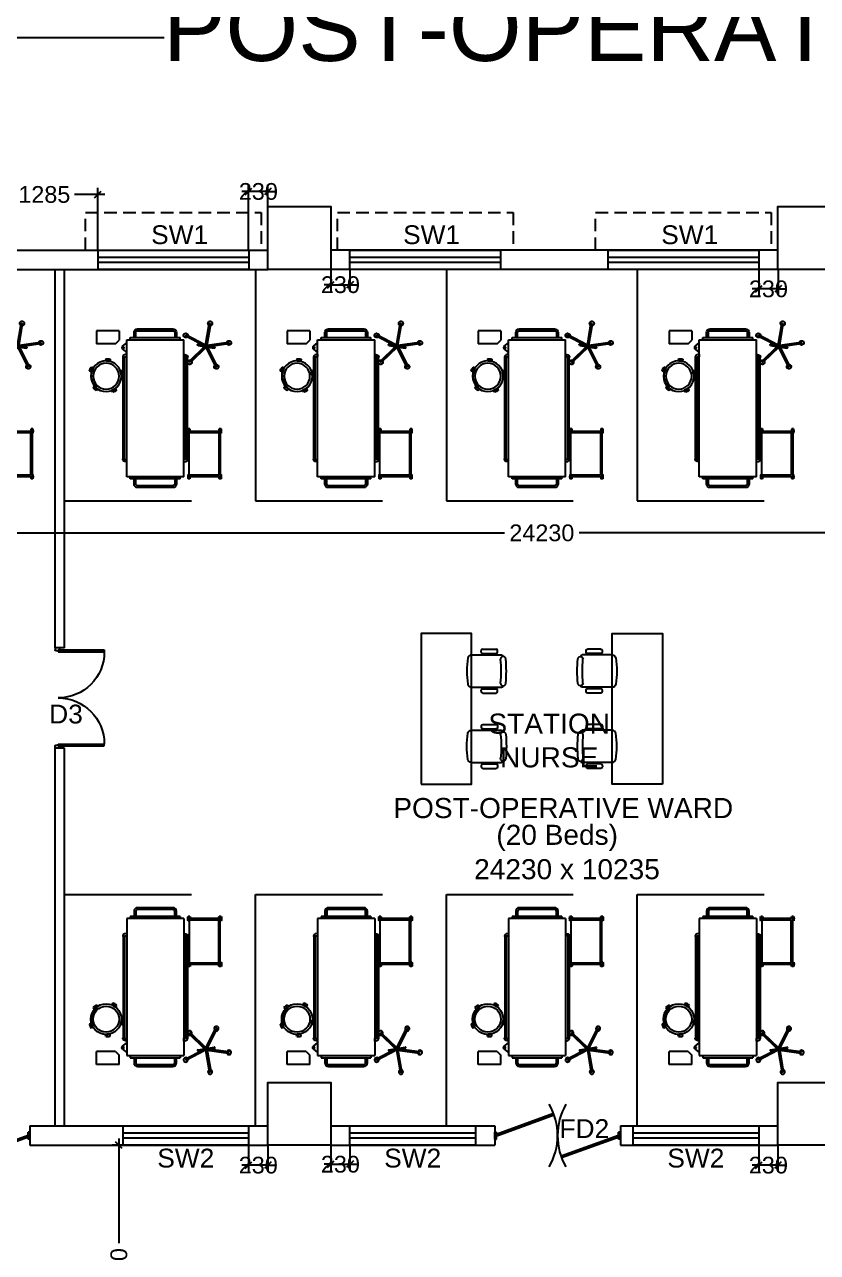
# Model space of a CAD drawing. Extents: x 7897917 to 8423973, y -6487334 to -6173396.
# Drawn here: x 8007034 to 8016507, y -6431390 to -6416719 of the extents above; entities that cross this region are included whole.
import ezdxf
from ezdxf.enums import TextEntityAlignment as Align

# ---------------------------------------------------------------- set-up
doc = ezdxf.new("R2010")
doc.units = 0
doc.header["$LTSCALE"] = 600
doc.header["$MEASUREMENT"] = 0
doc.header["$PDMODE"] = 35
doc.linetypes.add('HIDDEN', pattern=[0.375, 0.25, -0.125])
doc.layers.get('0').update_dxf_attribs({"linetype": 'CONTINUOUS'})
doc.layers.get('Defpoints').update_dxf_attribs({"linetype": 'CONTINUOUS'})
for name, color, linetype in [('Beds', 33, 'CONTINUOUS'), ('chajja', 7, 'CONTINUOUS'), ('DIM-TEXT', 8, 'CONTINUOUS'), ('DOOR', 32, 'CONTINUOUS'), ('Fire Door', 10, 'CONTINUOUS'), ('FURN', 32, 'CONTINUOUS'), ('furniture', 33, 'CONTINUOUS'), ('joinery', 7, 'CONTINUOUS'), ('LA-column', 3, 'CONTINUOUS'), ('LOADING', 140, 'CONTINUOUS'), ('PARTI', 21, 'CONTINUOUS'), ('Room Dim', 1, 'CONTINUOUS'), ('TEXT', 6, 'CONTINUOUS'), ('Walls', 7, 'CONTINUOUS'), ('WIN', 151, 'CONTINUOUS'), ('Working Dim', 5, 'CONTINUOUS')]:
    doc.layers.add(name, color=color, linetype=linetype)
doc.styles.add('ari', font='arial.ttf')
doc.styles.add('ARIAL', font='arial.ttf')
doc.styles.add('RT', font='romant.shx')
doc.linetypes.add('ZIGZAG', pattern='A,0.0001,-0.2,[131,ltypeshp.shx,S=0.2,R=0,X=-0.2,Y=0],-0.4,[131,ltypeshp.shx,S=0.2,R=180,X=0.2,Y=0],-0.2', length=0.8001)
doc.dimstyles.new('int. dim', dxfattribs={"dimtxt": 450, "dimasz": 80, "dimexe": 80, "dimexo": 0, "dimgap": 70, "dimtad": 0, "dimdec": 0, "dimzin": 12, "dimdsep": 46, "dimtxsty": 'ari', "dimblk": 'OBLIQUE', "dimcen": 2, "dimdle": 80, "dimclrd": 256, "dimclre": 256, "dimclrt": 6, "dimadec": 0, "dimazin": 0, "dimtfac": 1, "dimtdec": 0, "dimtix": 1, "dimtmove": 2, "dimatfit": 3, "dimfxl": 1, "dimtolj": 1, "dimtzin": 0, "dimlwd": -1, "dimlwe": -1, "dimarcsym": 0})
doc.dimstyles.new('TEXT', dxfattribs={"dimscale": 0, "dimtxt": 600, "dimasz": 300, "dimexe": 300, "dimexo": 30, "dimgap": 50, "dimtad": 0, "dimdec": 0, "dimzin": 0, "dimdsep": 46, "dimtxsty": 'RT', "dimblk": 'OBLIQUE', "dimcen": 0.09, "dimdle": 300, "dimclrd": 256, "dimclre": 256, "dimclrt": 170, "dimadec": 0, "dimazin": 0, "dimtfac": 1, "dimtdec": 0, "dimtofl": 0, "dimtmove": 2, "dimatfit": 3, "dimfxl": 1, "dimfrac": 2, "dimtolj": 1, "dimtzin": 0, "dimlwd": -1, "dimlwe": -1, "dimarcsym": 0})

# ---------------------------------------------------------------- blocks, each defined once
blk = doc.blocks.new('_Oblique')
at = {"color": 0, "linetype": 'ByBlock', "lineweight": -2}
blk.add_line((-0.5, -0.5), (0.5, 0.5), dxfattribs=at)
blk = doc.blocks.new('*D875')
at = {"layer": 'Defpoints', "color": 0, "linetype": 'Continuous', "transparency": 16777216}
for p in [(8038814, -6413785, -10), (7997754, -6413865, 1), (8038814, -6415234)]:
    blk.add_point(p, dxfattribs=at)
at = {"layer": 'DIM-TEXT', "transparency": 16777216}
for p, q in [((8038814, -6413785), (8038814, -6415534)), ((7997754, -6413865), (7997754, -6415534)), ((7997454, -6415234), (8012003, -6415234)), ((8039114, -6415234), (8024565, -6415234))]:
    blk.add_line(p, q, dxfattribs=at)
at = {"layer": 'DIM-TEXT', "linetype": 'Continuous', "transparency": 16777216, "xscale": 300, "yscale": 300, "zscale": 300, "rotation": 180}
blk.add_blockref('_Oblique', (7997754, -6415234), dxfattribs=at)
at = {"layer": 'DIM-TEXT', "linetype": 'Continuous', "transparency": 16777216, "xscale": 300, "yscale": 300, "zscale": 300}
blk.add_blockref('_Oblique', (8038814, -6415234), dxfattribs=at)
at = {"layer": 'DIM-TEXT', "color": 170, "linetype": 'Continuous', "transparency": 16777216, "insert": (8018284, -6415234), "char_height": 750, "attachment_point": 5, "style": 'ari'}
blk.add_mtext('\\A1;{\\H1.067x;DEPT. OF ANESTHESIA}', dxfattribs=at)
blk = doc.blocks.new('A$C3F1C328A')
at = {"layer": 'furniture'}
for p, q in [((355, 204), (-2, 204)), ((44, 238), (44, 257)), ((221, 274), (61, 274)), ((221, 221), (61, 221)), ((172, 204), (172, 221)), ((196, 204), (196, 221)), ((238, 238), (238, 257)), ((355, -182), (-2, -182)), ((44, -234), (44, -216)), ((221, -199), (61, -199)), ((221, -251), (61, -251)), ((172, -199), (172, -182)), ((196, -199), (196, -182)), ((238, -234), (238, -216))]:
    blk.add_line(p, q, dxfattribs=at)
at = {"layer": 'furniture', "extrusion": (0, 0, -1)}
for centre, major_axis, start_param, end_param in [((1541, 11), (1599, -105), 2.986471, 3.166131), ((-24, 155), (21.7, -21.7), 2.356194, 5.497787), ((-2, 182), (-15.5, -15.5), 0.934239, 2.356194), ((1555, 11), (11, -1555), 1.485446, 1.670638), ((61, 257), (-12.1, -12.1), 0.785398, 2.356194), ((61, 238), (12.1, -12.1), 0.785398, 2.356194), ((221, 257), (12.1, -12.1), 3.926991, 5.497787), ((221, 238), (-12.1, -12.1), 3.926991, 5.497787), ((355, 160), (-12.6, -41.9), 2.848497, 4.251168), ((-525, 11), (9, -936), 4.553487, 4.889738), ((-24, -133), (21.7, -21.7), 5.497787, 8.63938), ((355, -138), (0.5, -43.8), -1.391051, 0.011619), ((-2, -160), (15.5, -15.5), 0.785398, 2.207354), ((61, -216), (-12.1, -12.1), 0.785398, 2.356194), ((61, -234), (12.1, -12.1), 0.785398, 2.356194), ((221, -216), (12.1, -12.1), 3.926991, 5.497787), ((221, -234), (-12.1, -12.1), 3.926991, 5.497787)]:
    blk.add_ellipse(centre, major_axis=major_axis, ratio=1, start_param=start_param, end_param=end_param, dxfattribs=at)
blk = doc.blocks.new('*D2230')
at = {"layer": 'Defpoints', "color": 0, "transparency": 16777216}
for p in [(8008820, -6430109, 13), (8008161, -6433189), (8008820, -6433189, 13)]:
    blk.add_point(p, dxfattribs=at)
at = {"layer": 'Working Dim', "transparency": 16777216}
for p, q in [((8008820, -6430109), (8008081, -6430109)), ((8008161, -6430029), (8008161, -6431281)), ((8008161, -6433269), (8008161, -6432017)), ((8008820, -6433189), (8008081, -6433189))]:
    blk.add_line(p, q, dxfattribs=at)
at = {"layer": 'Working Dim', "transparency": 16777216, "xscale": 80, "yscale": 80, "zscale": 80}
for p, rotation in [((8008161, -6430109), 90), ((8008161, -6433189), 270)]:
    blk.add_blockref('_Oblique', p, dxfattribs=dict(at, rotation=rotation))
at = {"layer": 'Working Dim', "color": 6, "transparency": 16777216, "insert": (8008161, -6431649), "char_height": 200, "attachment_point": 5, "rotation": 90, "style": 'ari'}
blk.add_mtext('\\A1;3080', dxfattribs=at)
blk = doc.blocks.new('*D2234')
at = {"layer": 'Defpoints', "color": 0, "transparency": 16777216}
for p in [(8001099, -6422230, 13), (8025329, -6422564, 22), (8001099, -6422793)]:
    blk.add_point(p, dxfattribs=at)
at = {"layer": 'Working Dim', "transparency": 16777216}
for p, q in [((8001099, -6422230), (8001099, -6422873)), ((8025329, -6422564), (8025329, -6422873)), ((8001019, -6422793), (8012766, -6422793)), ((8025409, -6422793), (8013662, -6422793))]:
    blk.add_line(p, q, dxfattribs=at)
at = {"layer": 'Working Dim', "transparency": 16777216, "xscale": 80, "yscale": 80, "zscale": 80, "rotation": 180}
blk.add_blockref('_Oblique', (8001099, -6422793), dxfattribs=at)
at = {"layer": 'Working Dim', "transparency": 16777216, "xscale": 80, "yscale": 80, "zscale": 80}
blk.add_blockref('_Oblique', (8025329, -6422793), dxfattribs=at)
at = {"layer": 'Working Dim', "color": 6, "transparency": 16777216, "insert": (8013214, -6422793), "char_height": 200, "attachment_point": 5, "style": 'ari'}
blk.add_mtext('\\A1;24230', dxfattribs=at)
blk = doc.blocks.new('*D2248')
at = {"layer": 'Defpoints', "color": 0, "transparency": 16777216}
for p in [(8009711, -6418714), (8009942, -6418894, 3), (8009711, -6419414)]:
    blk.add_point(p, dxfattribs=at)
at = {"layer": 'Working Dim', "transparency": 16777216}
for p, q in [((8009711, -6419414), (8009711, -6418634)), ((8009942, -6418894), (8009942, -6418634)), ((8009711, -6418714), (8009631, -6418714)), ((8009942, -6418714), (8009711, -6418714)), ((8009942, -6418714), (8010022, -6418714))]:
    blk.add_line(p, q, dxfattribs=at)
at = {"layer": 'Working Dim', "transparency": 16777216, "xscale": 80, "yscale": 80, "zscale": 80}
blk.add_blockref('_Oblique', (8009711, -6418714), dxfattribs=at)
at = {"layer": 'Working Dim', "transparency": 16777216, "xscale": 80, "yscale": 80, "zscale": 80, "rotation": 180}
blk.add_blockref('_Oblique', (8009942, -6418714), dxfattribs=at)
at = {"layer": 'Working Dim', "color": 6, "transparency": 16777216, "insert": (8009827, -6418714), "char_height": 200, "attachment_point": 5, "style": 'ari'}
blk.add_mtext('\\A1;230', dxfattribs=at)
blk = doc.blocks.new('*D2250')
at = {"layer": 'Defpoints', "color": 0, "transparency": 16777216}
for p in [(8007911, -6418750), (8006628, -6419414), (8007911, -6419414)]:
    blk.add_point(p, dxfattribs=at)
at = {"layer": 'Working Dim', "transparency": 16777216}
for p, q in [((8006628, -6419414), (8006628, -6418670)), ((8007911, -6419414), (8007911, -6418670)), ((8006548, -6418750), (8006910, -6418750)), ((8007991, -6418750), (8007630, -6418750))]:
    blk.add_line(p, q, dxfattribs=at)
at = {"layer": 'Working Dim', "transparency": 16777216, "xscale": 80, "yscale": 80, "zscale": 80, "rotation": 180}
blk.add_blockref('_Oblique', (8006628, -6418750), dxfattribs=at)
at = {"layer": 'Working Dim', "transparency": 16777216, "xscale": 80, "yscale": 80, "zscale": 80}
blk.add_blockref('_Oblique', (8007911, -6418750), dxfattribs=at)
at = {"layer": 'Working Dim', "color": 6, "transparency": 16777216, "insert": (8007270, -6418750), "char_height": 200, "attachment_point": 5, "style": 'ari'}
blk.add_mtext('\\A1;1285', dxfattribs=at)
blk = doc.blocks.new('*D2251')
at = {"layer": 'Defpoints', "color": 0, "transparency": 16777216}
for p in [(8010692, -6419644), (8010922, -6419644), (8010922, -6419828)]:
    blk.add_point(p, dxfattribs=at)
at = {"layer": 'Working Dim', "transparency": 16777216}
for p, q in [((8010692, -6419644), (8010692, -6419908)), ((8010922, -6419644), (8010922, -6419908)), ((8010692, -6419828), (8010612, -6419828)), ((8010692, -6419828), (8010922, -6419828)), ((8010922, -6419828), (8011002, -6419828))]:
    blk.add_line(p, q, dxfattribs=at)
at = {"layer": 'Working Dim', "transparency": 16777216, "xscale": 80, "yscale": 80, "zscale": 80}
blk.add_blockref('_Oblique', (8010692, -6419828), dxfattribs=at)
at = {"layer": 'Working Dim', "transparency": 16777216, "xscale": 80, "yscale": 80, "zscale": 80, "rotation": 180}
blk.add_blockref('_Oblique', (8010922, -6419828), dxfattribs=at)
at = {"layer": 'Working Dim', "color": 6, "transparency": 16777216, "insert": (8010807, -6419828), "char_height": 200, "attachment_point": 5, "style": 'ari'}
blk.add_mtext('\\A1;230', dxfattribs=at)
blk = doc.blocks.new('*D2252')
at = {"layer": 'Defpoints', "color": 0, "transparency": 16777216}
for p in [(8015806, -6419644), (8016036, -6419644), (8015806, -6419878)]:
    blk.add_point(p, dxfattribs=at)
at = {"layer": 'Working Dim', "transparency": 16777216}
for p, q in [((8015806, -6419644), (8015806, -6419958)), ((8016036, -6419644), (8016036, -6419958)), ((8015806, -6419878), (8015726, -6419878)), ((8016036, -6419878), (8015806, -6419878)), ((8016036, -6419878), (8016116, -6419878))]:
    blk.add_line(p, q, dxfattribs=at)
at = {"layer": 'Working Dim', "transparency": 16777216, "xscale": 80, "yscale": 80, "zscale": 80}
blk.add_blockref('_Oblique', (8015806, -6419878), dxfattribs=at)
at = {"layer": 'Working Dim', "transparency": 16777216, "xscale": 80, "yscale": 80, "zscale": 80, "rotation": 180}
blk.add_blockref('_Oblique', (8016036, -6419878), dxfattribs=at)
at = {"layer": 'Working Dim', "color": 6, "transparency": 16777216, "insert": (8015921, -6419878), "char_height": 200, "attachment_point": 5, "style": 'ari'}
blk.add_mtext('\\A1;230', dxfattribs=at)
blk = doc.blocks.new('Z$W@#1275')
at = {"layer": 'DOOR'}
for p, q in [((73, 1500), (0, 1500)), ((0, 1500), (0, 1467)), ((73, 1467), (73, 1500)), ((0, 1467), (2, 1467)), ((11, 1456), (11, 1458)), ((11, 1456), (47, 1456)), ((47, 1467), (736, 1467)), ((47, 1467), (47, 1439)), ((47, 1456), (47, 1467)), ((47, 1467), (73, 1467)), ((47, 1439), (736, 1439)), ((736, 1467), (736, 1439)), ((0, 33), (2, 33)), ((0, 0), (0, 33)), ((73, 0), (0, 0)), ((11, 44), (11, 42)), ((11, 44), (47, 44)), ((47, 61), (736, 61)), ((47, 33), (47, 61)), ((47, 44), (47, 33)), ((47, 33), (736, 33)), ((47, 33), (73, 33)), ((73, 33), (73, 0)), ((736, 33), (736, 61))]:
    blk.add_line(p, q, dxfattribs=at)
for centre, start, end in [((11, 1467), 180, 270), ((11, 33), 90, 180)]:
    blk.add_arc(centre, 9.13, start, end, dxfattribs=at)
at = {"layer": 'DOOR', "color": 145}
for centre, start, end in [((47, 1439), 270, 0), ((47, 61), 0, 90)]:
    blk.add_arc(centre, 689, start, end, dxfattribs=at)
blk = doc.blocks.new('HF12177-P')
for p, q in [((-0.02, -0.007), (-0.189, 0.225)), ((0, 0), (-0.172, 0.237)), ((0, 0), (0.172, 0.237)), ((0.02, -0.007), (0.189, 0.225)), ((-0.063, -0.027), (-0.295, -0.102)), ((-0.01, -0.031), (-0.289, -0.121)), ((-0.12, -0.015), (-0.12, -0.019)), ((-0.112, -0.007), (0.112, -0.007)), ((-0.112, -0.027), (0.112, -0.027)), ((-0.1, -0.007), (-0.1, -0.027)), ((-0.01, -0.031), (-0.01, -0.324)), ((0.01, -0.031), (0.01, -0.324)), ((0.01, -0.031), (0.289, -0.121)), ((0.063, -0.027), (0.295, -0.102)), ((0.1, -0.007), (0.1, -0.027)), ((0.12, -0.015), (0.12, -0.019))]:
    blk.add_line(p, q)
for centre, radius, start, end in [((-0.185, 0.238), 0.03, 325.4712, 286.5288), ((-0.182, 0.23), 0.008, 126.3733, 216), ((0, -0.017), 0.315, 125.6267, 126.3733), ((-0.179, 0.233), 0.008, 36, 125.6267), ((0.185, 0.238), 0.03, 253.4712, 214.5288), ((0.179, 0.233), 0.008, 54.3733, 144), ((0, -0.017), 0.315, 53.6267, 54.3733), ((0.182, 0.23), 0.008, 324, 53.6267), ((-0.3, -0.114), 0.03, 37.4712, 358.5288), ((-0.293, -0.11), 0.008, 108, 197.6267), ((0, -0.017), 0.315, 197.6267, 198.3733), ((-0.291, -0.114), 0.008, 198.3733, 288), ((-0.112, -0.015), 0.008, 90, 180), ((-0.112, -0.019), 0.008, 180, 270), ((0.112, -0.015), 0.008, 0, 90), ((0.112, -0.019), 0.008, 270, 0), ((0.3, -0.114), 0.03, 181.4712, 142.5288), ((0.291, -0.114), 0.008, 252, 341.6267), ((0.293, -0.11), 0.008, 342.3733, 72), ((0, -0.017), 0.315, 341.6267, 342.3733), ((0, -0.332), 0.03, 109.4712, 70.5288), ((-0.002, -0.324), 0.008, 180, 269.6267), ((0, -0.017), 0.315, 269.6267, 270.3733), ((0.002, -0.324), 0.008, 270.3733, 0)]:
    blk.add_arc(centre, radius, start, end)
blk = doc.blocks.new('HF10037A-P')
for p, q in [((-0.03, 0.413), (-0.03, 0.388)), ((0.03, 0.413), (-0.03, 0.413)), ((0.03, 0.388), (-0.03, 0.388)), ((0.03, 0.413), (0.03, 0.388)), ((-0.216, 0.279), (-0.23, 0.221)), ((-0.23, 0.221), (-0.206, 0.215)), ((-0.216, 0.279), (-0.192, 0.273)), ((-0.192, 0.273), (-0.206, 0.215)), ((0.191, 0.27), (0.215, 0.277)), ((0.191, 0.27), (0.209, 0.212)), ((0.191, 0.237), (0.2, 0.24)), ((0.209, 0.212), (0.233, 0.22)), ((0.215, 0.277), (0.233, 0.22)), ((-0.164, 0.006), (-0.149, 0.026)), ((-0.164, 0.006), (-0.116, -0.03)), ((-0.149, 0.026), (-0.101, -0.01)), ((0.096, -0.011), (0.146, 0.023)), ((0.111, 0.011), (0.116, 0.003)), ((0.111, -0.031), (0.16, 0.003)), ((0.16, 0.003), (0.146, 0.023)), ((-0.116, -0.03), (-0.101, -0.01)), ((0.111, -0.031), (0.096, -0.011))]:
    blk.add_line(p, q)
for radius in [0.21, 0.177]:
    blk.add_circle((0, 0.177), radius)
for centre, radius, start, end in [((0, 0.325), 0.0925, 71.0754, 108.9246), ((0, 0.475), 0.0925, 251.0754, 288.9246), ((-0.138, 0.229), 0.0925, 147.3419, 185.1912), ((-0.284, 0.265), 0.0925, 327.3419, 5.1912), ((0, 0.177), 0.2, 303.6037, 17.3657), ((0.284, 0.268), 0.0925, 178.8412, 216.6904), ((0.141, 0.222), 0.0925, 358.8412, 36.6904), ((-0.087, 0.058), 0.0925, 214.1875, 252.0368), ((-0.177, -0.062), 0.0925, 34.1875, 72.0368), ((0.171, -0.066), 0.0925, 105.5121, 143.3614), ((0.086, 0.058), 0.0925, 285.5121, 323.3614)]:
    blk.add_arc(centre, radius, start, end)
blk = doc.blocks.new('ME17678-P')
at = {"layer": 'furniture', "color": 21}
for p, q in [((-0.05, 0.175), (0.26, 0.175)), ((-0.05, 0.175), (-0.05, 0.05)), ((0.26, 0.175), (0.26, 0)), ((0, 0), (-0.05, 0.05)), ((0, 0), (0.26, 0))]:
    blk.add_line(p, q, dxfattribs=at)
blk = doc.blocks.new('A$C6969112B')
at = {"layer": 'furniture', "color": 8}
for p, q in [((478, 1766), (1160, 1766)), ((478, 131), (478, 1766)), ((521, 1793), (1116, 1793)), ((521, 1766), (521, 1793)), ((1116, 1766), (1116, 1793)), ((1160, 131), (1160, 1766)), ((428, 1689), (478, 1729)), ((428, 1654), (478, 1615)), ((432, 1559), (432, 1557)), ((434, 343), (434, 1557)), ((451, 343), (451, 1557)), ((453, 1559), (453, 1557)), ((476, 1595), (476, 1561)), ((1162, 1595), (1162, 1561)), ((1185, 1559), (1185, 1557)), ((1186, 343), (1186, 1557)), ((1204, 343), (1204, 1557)), ((1205, 1559), (1205, 1557)), ((1234, 703), (1212, 703)), ((1212, 703), (1212, 650)), ((1223, 650), (1212, 650)), ((1223, 131), (1223, 676)), ((1223, 676), (1594, 676)), ((1223, 659), (1577, 659)), ((1234, 703), (1234, 676)), ((1577, 659), (1577, 148)), ((1605, 703), (1583, 703)), ((1583, 703), (1583, 676)), ((1594, 676), (1594, 131)), ((1605, 650), (1594, 650)), ((1605, 703), (1605, 650)), ((432, 340), (432, 343)), ((453, 340), (453, 343)), ((476, 304), (476, 339)), ((1162, 304), (1162, 339)), ((1185, 340), (1185, 343)), ((1205, 340), (1205, 343)), ((1223, 157), (1212, 157)), ((1212, 157), (1212, 105)), ((1577, 148), (1223, 148)), ((1605, 157), (1594, 157)), ((1605, 157), (1605, 105)), ((1160, 131), (478, 131)), ((521, 105), (521, 131)), ((1116, 105), (521, 105)), ((1116, 105), (1116, 131)), ((1234, 105), (1212, 105)), ((1594, 131), (1223, 131)), ((1234, 131), (1234, 105)), ((1583, 131), (1583, 105)), ((1605, 105), (1583, 105))]:
    blk.add_line(p, q, dxfattribs=at)
for points in [[(565, 1793), (565, 1854, -0.414214), (608, 1897), (1029, 1897, -0.414214), (1073, 1854), (1073, 1793)], [(587, 1793), (587, 1854, -0.414214), (608, 1875), (1029, 1875, -0.414214), (1051, 1854), (1051, 1793)], [(476, 1593), (451, 1585, 0.318781), (430, 1563), (430, 1559), (455, 1559), (455, 1563), (476, 1563)], [(1162, 1593), (1186, 1585, -0.318781), (1208, 1563), (1208, 1559), (1182, 1559), (1182, 1563), (1162, 1563)], [(476, 307), (451, 314, -0.318781), (430, 336), (430, 340), (455, 340), (455, 336), (476, 336)], [(1162, 307), (1186, 314, 0.318781), (1208, 336), (1208, 340), (1182, 340), (1182, 336), (1162, 336)], [(1073, 105), (1073, 44, -0.414214), (1029, 0), (608, 0, -0.414214), (565, 44), (565, 105)], [(1051, 105), (1051, 44, -0.414214), (1029, 22), (608, 22, -0.414214), (587, 44), (587, 105)]]:
    blk.add_lwpolyline(points, format="xyb", dxfattribs=at)
for points in [[(432, 1557), (453, 1557)], [(476, 1595), (478, 1595)], [(476, 1561), (478, 1561)], [(1162, 1595), (1160, 1595)], [(1162, 1561), (1160, 1561)], [(1205, 1557), (1185, 1557)], [(432, 343), (453, 343)], [(476, 339), (478, 339)], [(476, 304), (478, 304)], [(1162, 339), (1160, 339)], [(1162, 304), (1160, 304)], [(1205, 343), (1185, 343)]]:
    blk.add_lwpolyline(points, dxfattribs=at)
blk.add_circle((435, 1672), 9.27, dxfattribs=at)
for centre, radius, start, end in [((441, 1672), 21.4, 125.427, 234.573), ((1289, 676), 80.7, 161.0754, 198.9246), ((1158, 676), 80.7, 0, 18.9246), ((1660, 676), 80.7, 161.0754, 180), ((1529, 676), 80.7, 341.0754, 18.9246), ((1289, 131), 80.7, 161.0754, 198.9246), ((1529, 131), 80.7, 341.0754, 18.9246), ((1158, 131), 80.7, 341.0754, 0), ((1660, 131), 80.7, 180, 198.9246)]:
    blk.add_arc(centre, radius, start, end, dxfattribs=at)
at = {"layer": 'LOADING', "color": 8, "yscale": 872.7299101983663, "zscale": 872.7299101979671}
for name, p, xscale, rotation in [('HF12177-P', (1425, 1676), -872.7299101979006, 170.2976301882088), ('HF10037A-P', (215, 1178), -872.7299102004868, 353.6512974186875)]:
    blk.add_blockref(name, p, dxfattribs=dict(at, xscale=xscale, rotation=rotation))
at = {"layer": 'LOADING', "color": 8, "xscale": -872.7299101983663, "yscale": 872.7299101983663, "zscale": 872.7299101979671}
blk.add_blockref('ME17678-P', (343, 1719), dxfattribs=at)
blk = doc.blocks.new('A$C15456D16')
at = {"layer": 'Fire Door'}
for p, q in [((969, -4), (56, 329)), ((969, -4), (56, 329)), ((969, -4), (56, 329)), ((979, 23), (65, 355)), ((979, 23), (65, 355)), ((979, 23), (65, 355)), ((248, 289), (238, 262)), ((248, 289), (238, 262)), ((248, 289), (238, 262)), ((791, 76), (243, 276)), ((791, 76), (243, 276)), ((791, 76), (243, 276)), ((-1000, 56), (-972, 56)), ((-1000, -56), (-1000, 56)), ((-1000, 56), (-972, 56)), ((-1000, -56), (-1000, 56)), ((-1000, 56), (-972, 56)), ((-1000, -56), (-1000, 56)), ((-979, -23), (-969, 4)), ((-979, -23), (-969, 4)), ((-979, -23), (-969, 4)), ((-972, -56), (-972, 56)), ((-972, -56), (-972, 56)), ((-972, -56), (-972, 56)), ((-969, 4), (-56, -329)), ((-969, 4), (-56, -329)), ((-969, 4), (-56, -329)), ((796, 89), (786, 63)), ((796, 89), (786, 63)), ((796, 89), (786, 63)), ((979, 23), (969, -4)), ((979, 23), (969, -4)), ((979, 23), (969, -4)), ((1000, 56), (972, 56)), ((972, -56), (972, 56)), ((1000, 56), (972, 56)), ((972, -56), (972, 56)), ((1000, 56), (972, 56)), ((972, -56), (972, 56)), ((1000, -56), (1000, 56)), ((1000, -56), (1000, 56)), ((1000, -56), (1000, 56)), ((-1000, -56), (-972, -56)), ((-1000, -56), (-972, -56)), ((-1000, -56), (-972, -56)), ((-979, -23), (-65, -355)), ((-979, -23), (-65, -355)), ((-979, -23), (-65, -355)), ((-796, -89), (-786, -63)), ((-796, -89), (-786, -63)), ((-796, -89), (-786, -63)), ((-791, -76), (-243, -276)), ((-791, -76), (-243, -276)), ((-791, -76), (-243, -276)), ((1000, -56), (972, -56)), ((1000, -56), (972, -56)), ((1000, -56), (972, -56)), ((-238, -262), (-248, -289)), ((-238, -262), (-248, -289)), ((-238, -262), (-248, -289))]:
    blk.add_line(p, q, dxfattribs=at)
at = {"layer": 'Fire Door', "extrusion": (0, 0, -1)}
for centre, major_axis, start_param, end_param in [((-1000, 0), (-1000, 0), 2.617886, 3.665084), ((-1000, 0), (-1000, 0), 2.617886, 3.665084), ((-1000, 0), (-1000, 0), 2.617886, 3.665084), ((1000, 0), (1000, 0), 2.618102, 3.665299), ((1000, 0), (1000, 0), 2.618102, 3.665299), ((1000, 0), (1000, 0), 2.618102, 3.665299)]:
    blk.add_ellipse(centre, major_axis=major_axis, ratio=1, start_param=start_param, end_param=end_param, dxfattribs=at)
blk = doc.blocks.new('*D2273')
at = {"layer": 'Defpoints', "color": 0, "transparency": 16777216}
for p in [(8015805, -6430109), (8016035, -6430109, 2), (8015805, -6430348)]:
    blk.add_point(p, dxfattribs=at)
at = {"layer": 'Working Dim', "transparency": 16777216}
for p, q in [((8015805, -6430109), (8015805, -6430428)), ((8016035, -6430109), (8016035, -6430428)), ((8015805, -6430348), (8015725, -6430348)), ((8016035, -6430348), (8015805, -6430348)), ((8016035, -6430348), (8016115, -6430348))]:
    blk.add_line(p, q, dxfattribs=at)
at = {"layer": 'Working Dim', "transparency": 16777216, "xscale": 80, "yscale": 80, "zscale": 80}
blk.add_blockref('_Oblique', (8015805, -6430348), dxfattribs=at)
at = {"layer": 'Working Dim', "transparency": 16777216, "xscale": 80, "yscale": 80, "zscale": 80, "rotation": 180}
blk.add_blockref('_Oblique', (8016035, -6430348), dxfattribs=at)
at = {"layer": 'Working Dim', "color": 6, "transparency": 16777216, "insert": (8015920, -6430348), "char_height": 200, "attachment_point": 5, "style": 'ari'}
blk.add_mtext('\\A1;230', dxfattribs=at)
blk = doc.blocks.new('*D2274')
at = {"layer": 'Defpoints', "color": 0, "transparency": 16777216}
for p in [(8010692, -6430109), (8010922, -6430109), (8010922, -6430337)]:
    blk.add_point(p, dxfattribs=at)
at = {"layer": 'Working Dim', "transparency": 16777216}
for p, q in [((8010692, -6430109), (8010692, -6430417)), ((8010922, -6430109), (8010922, -6430417)), ((8010692, -6430337), (8010612, -6430337)), ((8010692, -6430337), (8010922, -6430337)), ((8010922, -6430337), (8011002, -6430337))]:
    blk.add_line(p, q, dxfattribs=at)
at = {"layer": 'Working Dim', "transparency": 16777216, "xscale": 80, "yscale": 80, "zscale": 80}
blk.add_blockref('_Oblique', (8010692, -6430337), dxfattribs=at)
at = {"layer": 'Working Dim', "transparency": 16777216, "xscale": 80, "yscale": 80, "zscale": 80, "rotation": 180}
blk.add_blockref('_Oblique', (8010922, -6430337), dxfattribs=at)
at = {"layer": 'Working Dim', "color": 6, "transparency": 16777216, "insert": (8010807, -6430337), "char_height": 200, "attachment_point": 5, "style": 'ari'}
blk.add_mtext('\\A1;230', dxfattribs=at)
blk = doc.blocks.new('*D2275')
at = {"layer": 'Defpoints', "color": 0, "transparency": 16777216}
for p in [(8009711, -6430109), (8009941, -6430109, 2), (8009711, -6430348)]:
    blk.add_point(p, dxfattribs=at)
at = {"layer": 'Working Dim', "transparency": 16777216}
for p, q in [((8009711, -6430109), (8009711, -6430428)), ((8009941, -6430109), (8009941, -6430428)), ((8009711, -6430348), (8009631, -6430348)), ((8009941, -6430348), (8009711, -6430348)), ((8009941, -6430348), (8010021, -6430348))]:
    blk.add_line(p, q, dxfattribs=at)
at = {"layer": 'Working Dim', "transparency": 16777216, "xscale": 80, "yscale": 80, "zscale": 80}
blk.add_blockref('_Oblique', (8009711, -6430348), dxfattribs=at)
at = {"layer": 'Working Dim', "transparency": 16777216, "xscale": 80, "yscale": 80, "zscale": 80, "rotation": 180}
blk.add_blockref('_Oblique', (8009941, -6430348), dxfattribs=at)
at = {"layer": 'Working Dim', "color": 6, "transparency": 16777216, "insert": (8009826, -6430348), "char_height": 200, "attachment_point": 5, "style": 'ari'}
blk.add_mtext('\\A1;230', dxfattribs=at)
blk = doc.blocks.new('*D2279')
at = {"layer": 'Defpoints', "color": 0, "linetype": 'Continuous', "transparency": 16777216}
for p in [(8038814, -6416874), (7997754, -6418964, 1), (8038814, -6419044, -10)]:
    blk.add_point(p, dxfattribs=at)
at = {"layer": 'DIM-TEXT', "transparency": 16777216}
for p, q in [((7997754, -6418964), (7997754, -6416574)), ((8038814, -6419044), (8038814, -6416574)), ((7997454, -6416874), (8008700, -6416874)), ((8039114, -6416874), (8027868, -6416874))]:
    blk.add_line(p, q, dxfattribs=at)
at = {"layer": 'DIM-TEXT', "linetype": 'Continuous', "transparency": 16777216, "xscale": 300, "yscale": 300, "zscale": 300, "rotation": 180}
blk.add_blockref('_Oblique', (7997754, -6416874), dxfattribs=at)
at = {"layer": 'DIM-TEXT', "linetype": 'Continuous', "transparency": 16777216, "xscale": 300, "yscale": 300, "zscale": 300}
blk.add_blockref('_Oblique', (8038814, -6416874), dxfattribs=at)
at = {"layer": 'DIM-TEXT', "color": 170, "linetype": 'Continuous', "transparency": 16777216, "insert": (8018284, -6416874), "char_height": 750, "attachment_point": 5, "style": 'ari'}
blk.add_mtext('\\A1;{\\H1.067x;POST-OPERATIVE WARD (20 BEDS) }', dxfattribs=at)

msp = doc.modelspace()

# ---------------------------------------------------------------- linework, layer by layer
at = {"layer": 'Beds', "linetype": 'ZIGZAG', "ltscale": 0.6}
for p, q in [((8009793.233, -6419643.781), (8009793.233, -6422408.732)), ((8012073.653, -6419643.781), (8012073.653, -6422408.732)), ((8014354.073, -6419643.781), (8014354.073, -6422408.732)), ((8007512.813, -6422408.708), (8009028.73, -6422408.708)), ((8009793.233, -6422408.708), (8011309.149, -6422408.708)), ((8012073.653, -6422408.708), (8013589.569, -6422408.708)), ((8014354.073, -6422408.708), (8015869.989, -6422408.708)), ((8007512.813, -6427113.887), (8009028.73, -6427113.887)), ((8009793.233, -6429878.814), (8009793.233, -6427113.863)), ((8009793.233, -6427113.887), (8011309.149, -6427113.887)), ((8012073.653, -6429878.814), (8012073.653, -6427113.863)), ((8012073.653, -6427113.887), (8013589.569, -6427113.887)), ((8014354.073, -6429878.814), (8014354.073, -6427113.863)), ((8014354.073, -6427113.887), (8015869.989, -6427113.887))]:
    msp.add_line(p, q, dxfattribs=at)
at = {"layer": 'chajja', "linetype": 'HIDDEN'}
for points in [[(8007761.498, -6419413.844), (8007761.498, -6418963.844), (8009861.498, -6418963.844), (8009861.498, -6419413.844)], [(8010771.865, -6419413.844), (8010771.865, -6418963.844), (8012871.865, -6418963.844), (8012871.865, -6419413.844)], [(8013855.865, -6419413.844), (8013855.865, -6418963.844), (8015955.865, -6418963.844), (8015955.865, -6419413.844)]]:
    msp.add_lwpolyline(points, dxfattribs=at)
at = {"layer": 'FURN'}
for points in [[(8011773.653, -6425793.76), (8012373.653, -6425793.76), (8012373.653, -6423993.662), (8011773.653, -6423993.662)], [(8014654.073, -6425793.76), (8014054.073, -6425793.76), (8014054.073, -6423993.662), (8014654.073, -6423993.662)]]:
    msp.add_lwpolyline(points, close=True, dxfattribs=at)
at = {"layer": 'LA-column', "color": 2, "flags": 128}
for points, elevation in [([(8009942.05, -6419643.696), (8009942.05, -6418893.696), (8010692.05, -6418893.696), (8010692.05, -6419643.696)], 2.283), ([(8016034.872, -6419643.693), (8016034.872, -6418893.693), (8016784.872, -6418893.693), (8016784.872, -6419643.693)], 1.031), ([(8009942.05, -6430108.815), (8009942.05, -6429358.815), (8010692.05, -6429358.815), (8010692.05, -6430108.815)], 2.283), ([(8016034.872, -6430108.812), (8016034.872, -6429358.812), (8016784.872, -6429358.812), (8016784.872, -6430108.812)], 1.031)]:
    msp.add_lwpolyline(points, close=True, dxfattribs=dict(at, elevation=elevation))
at = {"layer": 'PARTI'}
for p, q in [((8007397.813, -6424164.297), (8007397.813, -6419643.782)), ((8007512.813, -6424164.297), (8007512.813, -6419643.782)), ((8007397.813, -6429878.813), (8007397.813, -6425364.297)), ((8007512.813, -6429878.813), (8007512.813, -6425364.297))]:
    msp.add_line(p, q, dxfattribs=at)
for points in [[(8007512.813, -6424164.297), (8007397.813, -6424164.297)], [(8007512.813, -6425364.297), (8007397.813, -6425364.297)]]:
    msp.add_lwpolyline(points, dxfattribs=at)
at = {"layer": 'Walls'}
for p, q in [((8004598.313, -6419413.782), (8009942.313, -6419413.782)), ((8016036.313, -6419413.716), (8010692.313, -6419413.716)), ((8003599.313, -6419643.782), (8009942.134, -6419643.782)), ((8016035.865, -6419643.686), (8010691.865, -6419643.716))]:
    msp.add_line(p, q, dxfattribs=at)
at = {"layer": 'Walls', "linetype": 'Continuous'}
for p, q in [((8007098.161, -6429878.813), (8009942.313, -6429878.816)), ((8007098.161, -6429878.813), (8007098.161, -6430108.813)), ((8010692.314, -6429878.816), (8012651.872, -6429878.816)), ((8012651.872, -6429878.816), (8012651.872, -6430108.816)), ((8014151.886, -6429878.816), (8016036.313, -6429878.816)), ((8014151.886, -6429878.817), (8014151.886, -6430108.817)), ((8007098.161, -6430108.813), (8009942.313, -6430108.816)), ((8010692.314, -6430108.816), (8012651.872, -6430108.816)), ((8014151.886, -6430108.816), (8016036.313, -6430108.816))]:
    msp.add_line(p, q, dxfattribs=at)
at = {"layer": 'WIN', "linetype": 'Continuous'}
for points in [[(8007911.498, -6419413.844), (8009711.498, -6419413.844), (8009711.498, -6419643.845), (8007911.498, -6419643.845)], [(8007911.498, -6419496.628), (8009711.498, -6419496.628), (8009711.498, -6419561.061), (8007911.498, -6419561.061)], [(8010921.865, -6419413.844), (8012721.865, -6419413.844), (8012721.865, -6419643.845), (8010921.865, -6419643.845)], [(8010921.865, -6419496.628), (8012721.865, -6419496.628), (8012721.865, -6419561.061), (8010921.865, -6419561.061)], [(8014005.865, -6419413.844), (8015805.865, -6419413.844), (8015805.865, -6419643.845), (8014005.865, -6419643.845)], [(8014005.865, -6419496.628), (8015805.865, -6419496.628), (8015805.865, -6419561.061), (8014005.865, -6419561.061)], [(8010921.872, -6429878.809), (8012421.872, -6429878.809), (8012421.872, -6430108.809), (8010921.872, -6430108.809)], [(8010921.872, -6429961.592), (8012421.872, -6429961.592), (8012421.872, -6430026.025), (8010921.872, -6430026.025)]]:
    msp.add_lwpolyline(points, close=True, dxfattribs=at)
at = {"layer": 'WIN', "linetype": 'Continuous', "elevation": 3.421}
for points in [[(8008210.872, -6429878.809), (8009710.872, -6429878.809), (8009710.872, -6430108.809), (8008210.872, -6430108.809)], [(8008210.872, -6429961.592), (8009710.872, -6429961.592), (8009710.872, -6430026.025), (8008210.872, -6430026.025)], [(8014304.872, -6429878.808), (8015804.872, -6429878.808), (8015804.872, -6430108.809), (8014304.872, -6430108.809)], [(8014304.872, -6429961.592), (8015804.872, -6429961.592), (8015804.872, -6430026.025), (8014304.872, -6430026.025)]]:
    msp.add_lwpolyline(points, close=True, dxfattribs=at)

# ---------------------------------------------------------------- block references
at = {"layer": 'Beds'}
for p in [(8005529.526, -6422251.901), (8007776.397, -6422251.901), (8010056.817, -6422251.901), (8012337.236, -6422251.901), (8014617.656, -6422251.901)]:
    msp.add_blockref('A$C6969112B', p, dxfattribs=at)
at = {"layer": 'Beds', "xscale": -1, "rotation": 180}
for p in [(8007776.397, -6427270.694), (8010056.817, -6427270.694), (8012337.236, -6427270.694), (8014617.656, -6427270.694)]:
    msp.add_blockref('A$C6969112B', p, dxfattribs=at)
at = {"layer": 'DOOR', "xscale": -0.8000117540359497, "yscale": 0.8000117540359497, "zscale": 0.8000117528179977, "rotation": 180}
msp.add_blockref('Z$W@#1275', (8007397.813, -6424164.297), dxfattribs=at)
at = {"layer": 'Fire Door', "color": 3, "lineweight": 0, "xscale": -0.75, "yscale": 0.75, "zscale": 0.75}
for p in [(8006348.425, -6429993.817), (8013401.886, -6429993.816)]:
    msp.add_blockref('A$C15456D16', p, dxfattribs=at)
at = {"layer": 'FURN', "color": 6, "xscale": -1}
msp.add_blockref('A$C3F1C328A', (8012728.596, -6424454.871), dxfattribs=at)
at = {"layer": 'FURN', "color": 6}
msp.add_blockref('A$C3F1C328A', (8013699.13, -6424454.871), dxfattribs=at)
at = {"layer": 'FURN', "color": 6, "rotation": 180}
msp.add_blockref('A$C3F1C328A', (8012728.596, -6425332.551), dxfattribs=at)
at = {"layer": 'FURN', "color": 6, "xscale": -1, "rotation": 180}
msp.add_blockref('A$C3F1C328A', (8013699.13, -6425332.551), dxfattribs=at)

# ---------------------------------------------------------------- texts
at = {"layer": 'Fire Door', "lineweight": 0, "style": 'ari'}
msp.add_text('FD2', height=225, dxfattribs=at).set_placement((8013721.953, -6430022.97), align=Align.CENTER)
at = {"layer": 'joinery', "style": 'ari'}
for s, p in [('SW1', (8008886.617, -6419342.373)), ('SW1', (8011896.984, -6419342.373)), ('SW1', (8014980.984, -6419342.373)), ('D3', (8007529.064, -6425069.658)), ('SW2', (8008959.967, -6430375.26, -11173.431)), ('SW2', (8011670.967, -6430375.26, -11176.851)), ('SW2', (8015053.967, -6430375.26, -11173.431))]:
    msp.add_text(s, height=225, dxfattribs=at).set_placement(p, align=Align.CENTER)
at = {"layer": 'Room Dim', "style": 'ARIAL'}
msp.add_text('24230 x 10235', height=240, dxfattribs=at).set_placement((8013514.334, -6426930.925), align=Align.CENTER)
at = {"layer": 'TEXT', "color": 7, "style": 'ARIAL'}
for s, p in [('STATION', (8013302.07, -6425192.006)), ('NURSE', (8013302.07, -6425594.349)), ('POST-OPERATIVE WARD', (8013469.805, -6426200.221)), ('(20 Beds)', (8013397.117, -6426519.851))]:
    msp.add_text(s, height=240, dxfattribs=at).set_placement(p, align=Align.CENTER)

# ---------------------------------------------------------------- dimensions: what is measured, and where the dimension line sits
at = {"layer": 'DIM-TEXT', "linetype": 'Continuous'}
for base, p1, p2, text, picture, middle in [((8038814.092, -6415234.196, 7.513), (7997753.872, -6413864.735, 8.544), (8038814.092, -6413784.82, -2.749), '{\\H1.067x;DEPT. OF ANESTHESIA}', '*D875', (8018283.982, -6415234.196, 7.513)), ((8038814.092, -6416874.22, 7.513), (7997753.872, -6418963.786, 8.544), (8038814.092, -6419043.702, -2.749), '{\\H1.067x;POST-OPERATIVE WARD (20 BEDS) }', '*D2279', (8018283.982, -6416874.22, 7.513))]:
    dim = msp.add_linear_dim(base=base, p1=p1, p2=p2, angle=180, text=text, dimstyle='TEXT', override={"dimscale": 1, "dimtxt": 750, "dimexo": 0, "dimtxsty": 'ari'}, dxfattribs=at)
    dim.commit()
    dim.dimension.update_dxf_attribs({"geometry": picture, "text_midpoint": middle})
at = {"layer": 'Working Dim'}
dim = msp.add_linear_dim(base=(8007911.498, -6418749.554), p1=(8006627.872, -6419413.907), p2=(8007911.498, -6419413.782), text='1285', dimstyle='int. dim', override={"dimtxt": 200, "dimarcsym": 1}, dxfattribs=at)
dim.commit()
dim.dimension.update_dxf_attribs({"geometry": '*D2250', "text_midpoint": (8007269.685, -6418749.554)})
for base, p1, p2, picture, middle in [((8009711.498, -6418713.946), (8009941.872, -6418893.693, 3.421), (8009711.498, -6419413.782), '*D2248', (8009826.685, -6418713.946)), ((8010921.865, -6419828.21), (8010691.865, -6419643.716), (8010921.865, -6419643.715), '*D2251', (8010806.865, -6419828.21)), ((8015805.865, -6419878.3), (8016035.865, -6419643.686), (8015805.865, -6419643.845), '*D2252', (8015920.865, -6419878.3)), ((8009710.872, -6430348.486, 3.421), (8009940.872, -6430108.792, 5.81), (8009710.872, -6430108.809, 3.421), '*D2275', (8009825.872, -6430348.486, 3.421)), ((8010921.872, -6430337.086), (8010692.314, -6430108.816), (8010921.872, -6430108.816), '*D2274', (8010807.093, -6430337.086)), ((8015804.872, -6430348.486, 3.421), (8016034.872, -6430108.792, 5.81), (8015804.872, -6430108.809, 3.421), '*D2273', (8015919.872, -6430348.486, 3.421))]:
    dim = msp.add_linear_dim(base=base, p1=p1, p2=p2, dimstyle='int. dim', override={"dimtxt": 200, "dimarcsym": 1}, dxfattribs=at)
    dim.commit()
    dim.dimension.update_dxf_attribs({"geometry": picture, "text_midpoint": middle})
for base, p1, p2, angle, picture, middle in [((8001098.866, -6422792.85), (8025328.86, -6422564.266, 22.385), (8001098.866, -6422229.821, 13.302), 180, '*D2234', (8013213.863, -6422792.85)), ((8008161.266, -6433188.867), (8008820.188, -6430108.817, 13.302), (8008820.188, -6433188.867, 13.302), 90, '*D2230', (8008161.266, -6431648.842))]:
    dim = msp.add_linear_dim(base=base, p1=p1, p2=p2, angle=angle, dimstyle='int. dim', override={"dimtxt": 200}, dxfattribs=at)
    dim.commit()
    dim.dimension.update_dxf_attribs({"geometry": picture, "text_midpoint": middle})

doc.saveas('drawing.dxf')
